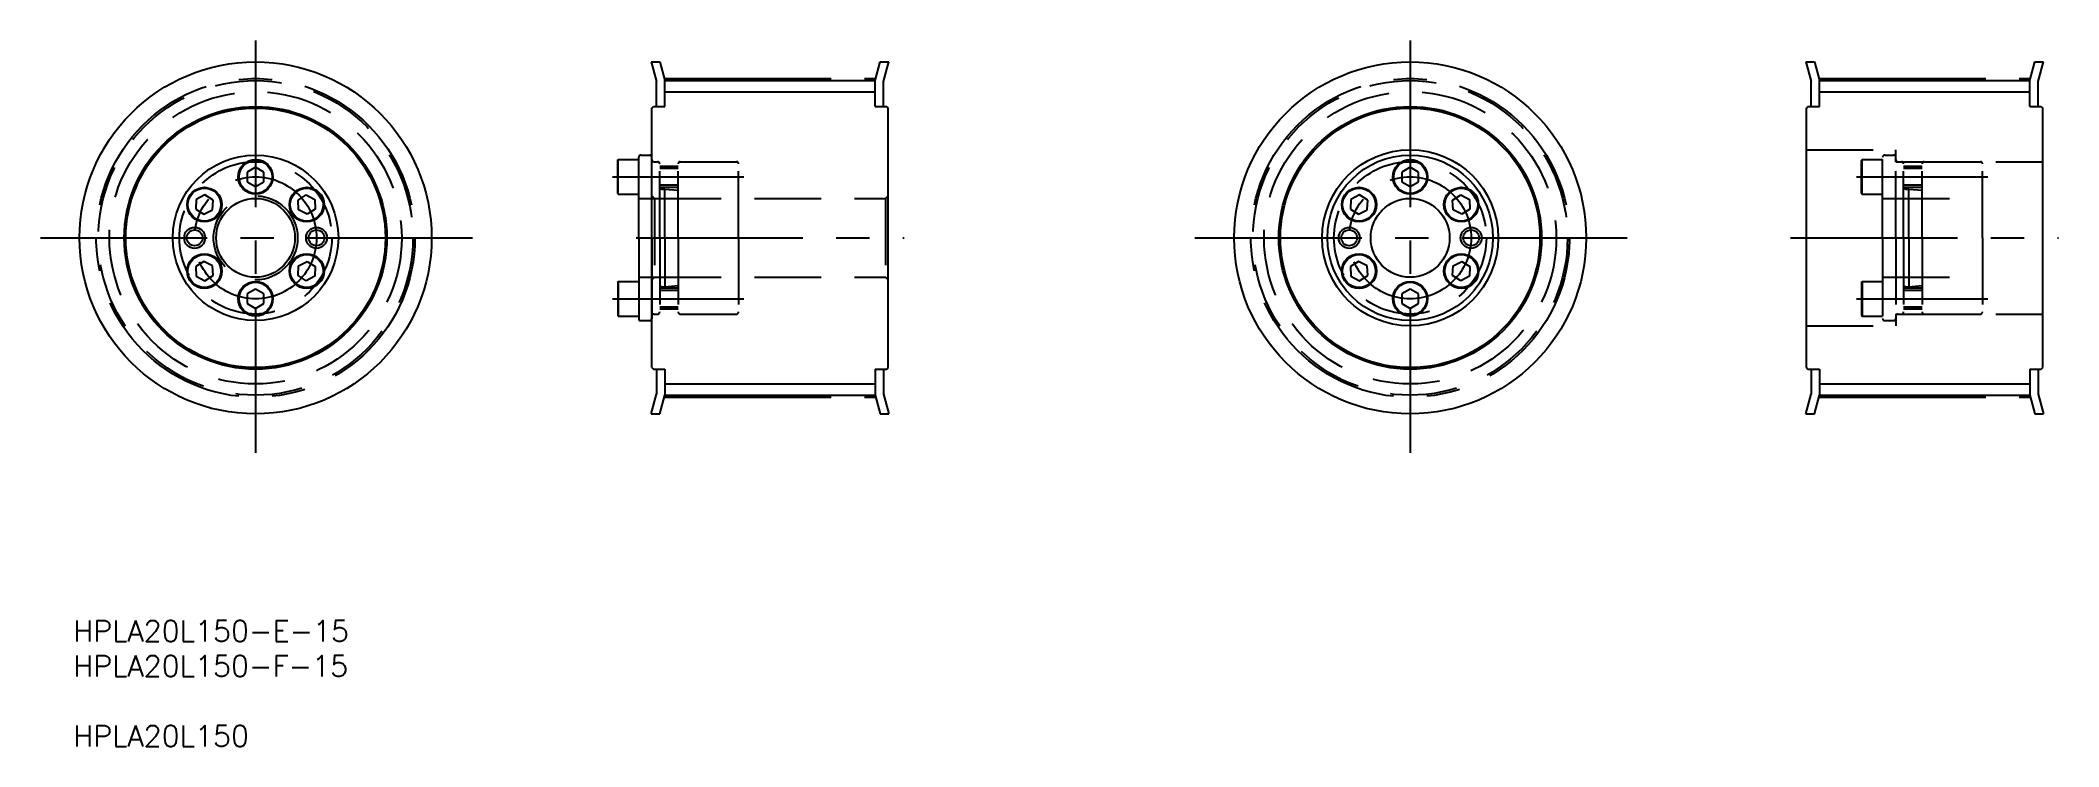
# Model space of a CAD drawing. Extents: x 9 to 393, y 5 to 140.
import ezdxf

# ---------------------------------------------------------------- set-up
doc = ezdxf.new("R2010")
doc.units = 0
doc.linetypes.add('CENTER', pattern=[50.8, 31.75, -6.35, 6.35, -6.35])
doc.linetypes.add('DASHED', pattern=[19.05, 12.7, -6.35])
doc.layers.get('0').update_dxf_attribs({"linetype": 'CONTINUOUS'})
doc.layers.add('CENTER', color=1, linetype='CENTER')
doc.styles.add('MISUMI', font='txt.shx')

# ---------------------------------------------------------------- blocks, each defined once
blk = doc.blocks.new('*U5')
at = {"color": 7, "linetype": 'CONTINUOUS', "style": 'MISUMI'}
for s, p in [('HPLA20L150-E-15', (15.05, 25.31)), ('HPLA20L150-F-15', (15.05, 18.65)), ('HPLA20L150', (15.05, 5.31))]:
    blk.add_text(s, height=4, dxfattribs=at).set_placement(p)

msp = doc.modelspace()

# ---------------------------------------------------------------- linework, layer by layer
at = {"color": 7, "linetype": 'CONTINUOUS'}
for p, q in [((125.03, 135.64), (126.04, 131.87)), ((125.03, 135.64), (126.68, 135.64)), ((126.68, 135.64), (127.64, 132.08)), ((167.64, 132.08), (168.59, 135.64)), ((168.59, 135.64), (170.25, 135.64)), ((169.24, 131.87), (170.25, 135.64)), ((344.77, 135.64), (345.78, 131.87)), ((344.77, 135.64), (346.43, 135.64)), ((346.43, 135.64), (347.38, 132.08)), ((387.38, 132.08), (388.33, 135.64)), ((388.33, 135.64), (389.99, 135.64)), ((388.98, 131.87), (389.99, 135.64)), ((126.04, 127.14), (126.04, 131.87)), ((127.64, 132.08), (167.64, 132.08)), ((127.64, 127.14), (127.64, 132.08)), ((167.64, 127.14), (167.64, 132.08)), ((169.24, 127.14), (169.24, 131.87)), ((345.78, 127.14), (345.78, 131.87)), ((347.38, 132.08), (387.38, 132.08)), ((347.38, 127.14), (347.38, 132.08)), ((387.38, 127.14), (387.38, 132.08)), ((388.98, 127.14), (388.98, 131.87)), ((125.14, 126.84), (125.44, 127.14)), ((125.14, 77.44), (125.14, 126.84)), ((125.44, 127.14), (127.64, 127.14)), ((167.64, 127.14), (169.84, 127.14)), ((169.84, 127.14), (170.14, 126.84)), ((170.14, 77.44), (170.14, 126.84)), ((344.88, 126.84), (345.18, 127.14)), ((344.88, 77.44), (344.88, 126.84)), ((345.18, 127.14), (347.38, 127.14)), ((387.38, 127.14), (389.58, 127.14)), ((389.58, 127.14), (389.88, 126.84)), ((389.88, 77.44), (389.88, 126.84)), ((49.73, 115.59), (48.13, 114.67)), ((51.33, 114.67), (49.73, 115.59)), ((118.64, 116.88), (118.73, 117.04)), ((118.64, 110.61), (118.64, 116.88)), ((118.73, 110.44), (118.73, 117.04)), ((118.73, 117.04), (122.64, 117.04)), ((122.64, 102.14), (122.64, 117.49)), ((122.64, 110.44), (122.64, 117.04)), ((122.64, 111.74), (122.64, 115.74)), ((123.04, 117.89), (124.74, 117.89)), ((125.14, 102.14), (125.14, 117.49)), ((269.47, 115.59), (267.87, 114.67)), ((271.07, 114.67), (269.47, 115.59)), ((48.13, 114.67), (48.13, 112.82)), ((48.13, 112.82), (49.73, 111.9)), ((49.73, 111.9), (51.33, 112.82)), ((50.53, 115.13), (50.53, 115.13)), ((50.93, 114.9), (50.93, 114.9)), ((51.33, 112.82), (51.33, 114.67)), ((267.87, 114.67), (267.87, 112.82)), ((267.87, 112.82), (269.47, 111.9)), ((269.47, 111.9), (271.07, 112.82)), ((270.27, 115.13), (270.27, 115.13)), ((270.67, 114.9), (270.67, 114.9)), ((271.07, 112.82), (271.07, 114.67)), ((38.45, 109.47), (38.35, 107.62)), ((38.35, 107.62), (39.9, 106.62)), ((40.1, 110.31), (38.45, 109.47)), ((41.65, 109.3), (40.1, 110.31)), ((41.55, 107.46), (41.65, 109.3)), ((57.81, 109.3), (59.36, 110.31)), ((57.91, 107.46), (57.81, 109.3)), ((59.36, 110.31), (61.01, 109.47)), ((61.1, 107.62), (59.55, 106.62)), ((61.01, 109.47), (61.1, 107.62)), ((118.64, 110.61), (118.73, 110.44)), ((118.73, 110.44), (122.64, 110.44)), ((258.19, 109.47), (258.09, 107.62)), ((258.09, 107.62), (259.64, 106.62)), ((259.84, 110.31), (258.19, 109.47)), ((261.39, 109.3), (259.84, 110.31)), ((261.29, 107.46), (261.39, 109.3)), ((277.55, 109.3), (279.1, 110.31)), ((277.65, 107.46), (277.55, 109.3)), ((279.1, 110.31), (280.75, 109.47)), ((280.84, 107.62), (279.29, 106.62)), ((280.75, 109.47), (280.84, 107.62)), ((39.9, 106.62), (41.55, 107.46)), ((59.55, 106.62), (57.91, 107.46)), ((259.64, 106.62), (261.29, 107.46)), ((279.29, 106.62), (277.65, 107.46)), ((122.64, 102.14), (122.64, 86.79)), ((125.14, 102.14), (125.14, 86.79)), ((39.9, 97.67), (38.35, 96.67)), ((38.35, 96.67), (38.45, 94.82)), ((41.55, 96.83), (39.9, 97.67)), ((41.65, 94.99), (41.55, 96.83)), ((57.81, 94.99), (57.91, 96.83)), ((57.91, 96.83), (59.55, 97.67)), ((59.55, 97.67), (61.1, 96.67)), ((61.1, 96.67), (61.01, 94.82)), ((259.64, 97.67), (258.09, 96.67)), ((258.09, 96.67), (258.19, 94.82)), ((261.29, 96.83), (259.64, 97.67)), ((261.39, 94.99), (261.29, 96.83)), ((277.55, 94.99), (277.65, 96.83)), ((277.65, 96.83), (279.29, 97.67)), ((279.29, 97.67), (280.84, 96.67)), ((280.84, 96.67), (280.75, 94.82)), ((38.45, 94.82), (40.1, 93.98)), ((40.1, 93.98), (41.65, 94.99)), ((49.73, 92.39), (48.13, 91.47)), ((51.33, 91.47), (49.73, 92.39)), ((59.36, 93.98), (57.81, 94.99)), ((61.01, 94.82), (59.36, 93.98)), ((118.64, 93.68), (118.73, 93.84)), ((118.64, 93.68), (118.64, 87.41)), ((118.73, 93.84), (122.64, 93.84)), ((118.73, 93.84), (118.73, 87.24)), ((122.64, 93.84), (122.64, 87.24)), ((122.64, 92.54), (122.64, 88.54)), ((258.19, 94.82), (259.84, 93.98)), ((259.84, 93.98), (261.39, 94.99)), ((269.47, 92.39), (267.87, 91.47)), ((271.07, 91.47), (269.47, 92.39)), ((279.1, 93.98), (277.55, 94.99)), ((280.75, 94.82), (279.1, 93.98)), ((48.13, 91.47), (48.13, 89.62)), ((48.13, 89.62), (49.73, 88.7)), ((49.73, 88.7), (51.33, 89.62)), ((51.33, 89.62), (51.33, 91.47)), ((267.87, 91.47), (267.87, 89.62)), ((267.87, 89.62), (269.47, 88.7)), ((269.47, 88.7), (271.07, 89.62)), ((271.07, 89.62), (271.07, 91.47)), ((118.64, 87.41), (118.73, 87.24)), ((118.73, 87.24), (122.64, 87.24)), ((123.04, 86.39), (124.74, 86.39)), ((125.14, 77.44), (125.44, 77.14)), ((125.44, 77.14), (127.64, 77.14)), ((126.04, 77.14), (126.04, 72.42)), ((127.64, 77.14), (127.64, 72.2)), ((167.64, 77.14), (169.84, 77.14)), ((167.64, 77.14), (167.64, 72.2)), ((169.24, 77.14), (169.24, 72.42)), ((169.84, 77.14), (170.14, 77.44)), ((344.88, 77.44), (345.18, 77.14)), ((345.18, 77.14), (347.38, 77.14)), ((345.78, 77.14), (345.78, 72.42)), ((347.38, 77.14), (347.38, 72.2)), ((387.38, 77.14), (389.58, 77.14)), ((387.38, 77.14), (387.38, 72.2)), ((388.98, 77.14), (388.98, 72.42)), ((389.58, 77.14), (389.88, 77.44)), ((125.03, 68.64), (126.04, 72.42)), ((126.68, 68.64), (127.64, 72.2)), ((127.64, 72.2), (167.64, 72.2)), ((167.64, 72.2), (168.59, 68.64)), ((169.24, 72.42), (170.25, 68.64)), ((344.77, 68.64), (345.78, 72.42)), ((346.43, 68.64), (347.38, 72.2)), ((347.38, 72.2), (387.38, 72.2)), ((387.38, 72.2), (388.33, 68.64)), ((388.98, 72.42), (389.99, 68.64)), ((125.03, 68.64), (126.68, 68.64)), ((168.59, 68.64), (170.25, 68.64)), ((344.77, 68.64), (346.43, 68.64)), ((388.33, 68.64), (389.99, 68.64))]:
    msp.add_line(p, q, dxfattribs=at)
at = {"color": 3, "linetype": 'CONTINUOUS'}
for p, q in [((127.64, 129.95), (167.64, 129.95)), ((347.38, 129.95), (387.38, 129.95)), ((127.64, 74.33), (167.64, 74.33)), ((347.38, 74.33), (387.38, 74.33))]:
    msp.add_line(p, q, dxfattribs=at)
at = {"color": 3, "linetype": 'DASHED'}
for p, q in [((125.55, 116.64), (126.24, 116.64)), ((126.64, 102.14), (126.64, 116.24)), ((130.14, 115.74), (126.64, 115.74)), ((130.14, 115.34), (126.64, 115.34)), ((130.14, 102.14), (130.14, 116.24)), ((130.54, 116.64), (141.24, 116.64)), ((141.64, 102.14), (141.64, 116.24)), ((344.88, 118.89), (361.88, 118.89)), ((355.38, 116.88), (355.47, 117.04)), ((355.38, 110.61), (355.38, 116.88)), ((355.47, 110.44), (355.47, 117.04)), ((355.47, 117.04), (359.38, 117.04)), ((359.38, 102.14), (359.38, 117.49)), ((359.38, 110.44), (359.38, 117.04)), ((359.38, 111.74), (359.38, 115.74)), ((359.78, 117.89), (361.48, 117.89)), ((361.88, 116.64), (361.88, 118.89)), ((361.88, 102.14), (361.88, 117.49)), ((361.88, 116.64), (389.88, 116.64)), ((362.29, 116.64), (362.98, 116.64)), ((363.38, 102.14), (363.38, 116.24)), ((366.88, 115.74), (363.38, 115.74)), ((366.88, 115.34), (363.38, 115.34)), ((366.88, 102.14), (366.88, 116.24)), ((367.28, 116.64), (377.98, 116.64)), ((378.38, 102.14), (378.38, 116.24)), ((130.14, 112.14), (126.64, 112.14)), ((130.14, 111.74), (126.65, 111.74)), ((127.05, 111.44), (127.64, 111.44)), ((127.64, 111.44), (130.14, 111.19)), ((127.64, 102.14), (127.64, 111.44)), ((366.88, 112.14), (363.38, 112.14)), ((366.88, 111.74), (363.4, 111.74)), ((363.79, 111.44), (364.38, 111.44)), ((364.38, 111.44), (366.88, 111.19)), ((364.38, 102.14), (364.38, 111.44)), ((122.64, 109.64), (141.64, 109.64)), ((125.14, 110.14), (125.64, 109.64)), ((125.64, 109.64), (169.64, 109.64)), ((125.64, 109.64), (125.64, 94.64)), ((170.14, 110.14), (169.64, 109.64)), ((169.64, 109.64), (169.64, 94.64)), ((355.38, 110.61), (355.47, 110.44)), ((355.47, 110.44), (359.38, 110.44)), ((359.38, 109.64), (378.38, 109.64)), ((126.64, 102.14), (126.64, 88.04)), ((127.64, 102.14), (127.64, 92.84)), ((130.14, 102.14), (130.14, 88.04)), ((141.64, 102.14), (141.64, 88.04)), ((359.38, 102.14), (359.38, 86.79)), ((361.88, 102.14), (361.88, 86.79)), ((363.38, 102.14), (363.38, 88.04)), ((364.38, 102.14), (364.38, 92.84)), ((366.88, 102.14), (366.88, 88.04)), ((378.38, 102.14), (378.38, 88.04)), ((122.64, 94.64), (141.64, 94.64)), ((125.14, 94.14), (125.64, 94.64)), ((125.64, 94.64), (169.64, 94.64)), ((130.14, 92.54), (126.65, 92.54)), ((127.05, 92.84), (127.64, 92.84)), ((127.64, 92.84), (130.14, 93.09)), ((170.14, 94.14), (169.64, 94.64)), ((355.38, 93.68), (355.47, 93.84)), ((355.38, 93.68), (355.38, 87.41)), ((355.47, 93.84), (359.38, 93.84)), ((355.47, 93.84), (355.47, 87.24)), ((359.38, 94.64), (378.38, 94.64)), ((359.38, 93.84), (359.38, 87.24)), ((359.38, 92.54), (359.38, 88.54)), ((366.88, 92.54), (363.4, 92.54)), ((363.79, 92.84), (364.38, 92.84)), ((364.38, 92.84), (366.88, 93.09)), ((130.14, 92.14), (126.64, 92.14)), ((130.14, 88.94), (126.64, 88.94)), ((130.14, 88.54), (126.64, 88.54)), ((366.88, 92.14), (363.38, 92.14)), ((366.88, 88.94), (363.38, 88.94)), ((366.88, 88.54), (363.38, 88.54)), ((125.55, 87.64), (126.24, 87.64)), ((130.54, 87.64), (141.24, 87.64)), ((344.88, 85.39), (361.88, 85.39)), ((355.38, 87.41), (355.47, 87.24)), ((355.47, 87.24), (359.38, 87.24)), ((359.78, 86.39), (361.48, 86.39)), ((361.88, 87.64), (361.88, 85.39)), ((361.88, 87.64), (389.88, 87.64)), ((362.29, 87.64), (362.98, 87.64)), ((367.28, 87.64), (377.98, 87.64))]:
    msp.add_line(p, q, dxfattribs=at)
at = {"color": 7, "linetype": 'CONTINUOUS'}
for centre, radius in [((49.73, 102.14), 33.5), ((269.47, 102.14), 33.5), ((49.73, 102.14), 25), ((49.73, 102.14), 24.7), ((269.47, 102.14), 25), ((269.47, 102.14), 24.7), ((49.73, 102.14), 15.75), ((49.73, 113.74), 3.3), ((49.73, 113.74), 3.14), ((269.47, 102.14), 16.75), ((269.47, 102.14), 15.75), ((269.47, 113.74), 3.3), ((269.47, 113.74), 3.14), ((40, 108.46), 3.3), ((40, 108.46), 3.14), ((59.46, 108.46), 3.3), ((59.46, 108.46), 3.14), ((259.74, 108.46), 3.3), ((259.74, 108.46), 3.14), ((279.2, 108.46), 3.3), ((279.2, 108.46), 3.14), ((49.73, 102.14), 7.5), ((269.47, 102.14), 7.5), ((257.87, 102.14), 2), ((281.07, 102.14), 2), ((38.13, 102.14), 1.5), ((61.33, 102.14), 1.5), ((257.87, 102.14), 1.5), ((281.07, 102.14), 1.5), ((40, 95.83), 3.3), ((40, 95.83), 3.14), ((59.46, 95.83), 3.3), ((59.46, 95.83), 3.14), ((259.74, 95.83), 3.3), ((259.74, 95.83), 3.14), ((279.2, 95.83), 3.3), ((279.2, 95.83), 3.14), ((49.73, 90.54), 3.3), ((49.73, 90.54), 3.14), ((269.47, 90.54), 3.3), ((269.47, 90.54), 3.14)]:
    msp.add_circle(centre, radius, dxfattribs=at)
at = {"color": 3, "linetype": 'DASHED'}
for centre, radius in [((49.73, 102.14), 29.94), ((269.47, 102.14), 29.94), ((49.73, 102.14), 27.81), ((269.47, 102.14), 27.81), ((49.73, 102.14), 14.5), ((269.47, 102.14), 14.5), ((49.73, 102.14), 8)]:
    msp.add_circle(centre, radius, dxfattribs=at)
at = {"color": 3}
for centre in [(38.13, 102.14), (61.33, 102.14)]:
    msp.add_circle(centre, 2, dxfattribs=at)
at = {"color": 7, "linetype": 'CONTINUOUS'}
for centre, start, end in [((123.04, 117.49), 90, 180), ((124.74, 117.49), 0, 90), ((123.04, 86.79), 180, 270), ((124.74, 86.79), 270, 0)]:
    msp.add_arc(centre, 0.4, start, end, dxfattribs=at)
at = {"color": 3, "linetype": 'DASHED'}
for centre, radius, start, end in [((125.55, 117.05), 0.41, 180, 270), ((126.24, 116.24), 0.4, 0, 90), ((130.54, 116.24), 0.4, 90, 180), ((141.24, 116.24), 0.4, 0, 90), ((359.78, 117.49), 0.4, 90, 180), ((361.48, 117.49), 0.4, 0, 90), ((362.29, 117.05), 0.41, 180, 270), ((362.98, 116.24), 0.4, 0, 90), ((367.28, 116.24), 0.4, 90, 180), ((377.98, 116.24), 0.4, 0, 90), ((127.05, 111.85), 0.41, 180, 270), ((363.79, 111.85), 0.41, 180, 270), ((127.05, 92.43), 0.41, 90, 180), ((363.79, 92.43), 0.41, 90, 180), ((125.55, 87.23), 0.41, 90, 180), ((126.24, 88.04), 0.4, 270, 0), ((130.54, 88.04), 0.4, 180, 270), ((141.24, 88.04), 0.4, 270, 0), ((359.78, 86.79), 0.4, 180, 270), ((361.48, 86.79), 0.4, 270, 0), ((362.29, 87.23), 0.41, 90, 180), ((362.98, 88.04), 0.4, 270, 0), ((367.28, 88.04), 0.4, 180, 270), ((377.98, 88.04), 0.4, 270, 0)]:
    msp.add_arc(centre, radius, start, end, dxfattribs=at)
at = {"layer": 'CENTER', "color": 1, "linetype": 'CENTER'}
for p, q in [((49.73, 139.73), (49.73, 61.2)), ((269.47, 139.73), (269.47, 61.2)), ((127.54, 132.46), (167.74, 132.46)), ((347.28, 132.46), (387.48, 132.46)), ((117.64, 113.74), (142.64, 113.74)), ((354.38, 113.74), (379.38, 113.74)), ((8.77, 102.14), (91.02, 102.14)), ((122.14, 102.14), (173.14, 102.14)), ((228.51, 102.14), (310.76, 102.14)), ((341.88, 102.14), (392.88, 102.14)), ((117.64, 90.54), (142.64, 90.54)), ((354.38, 90.54), (379.38, 90.54)), ((127.54, 71.82), (167.74, 71.82)), ((347.28, 71.82), (387.48, 71.82))]:
    msp.add_line(p, q, dxfattribs=at)
for centre, radius in [((49.73, 102.14), 30.32), ((269.47, 102.14), 30.32), ((49.73, 102.14), 11.6), ((269.47, 102.14), 11.6)]:
    msp.add_circle(centre, radius, dxfattribs=at)

# ---------------------------------------------------------------- block references
at = {"color": 7, "linetype": 'CONTINUOUS'}
msp.add_blockref('*U5', (0, 0), dxfattribs=at)

doc.saveas('drawing.dxf')
